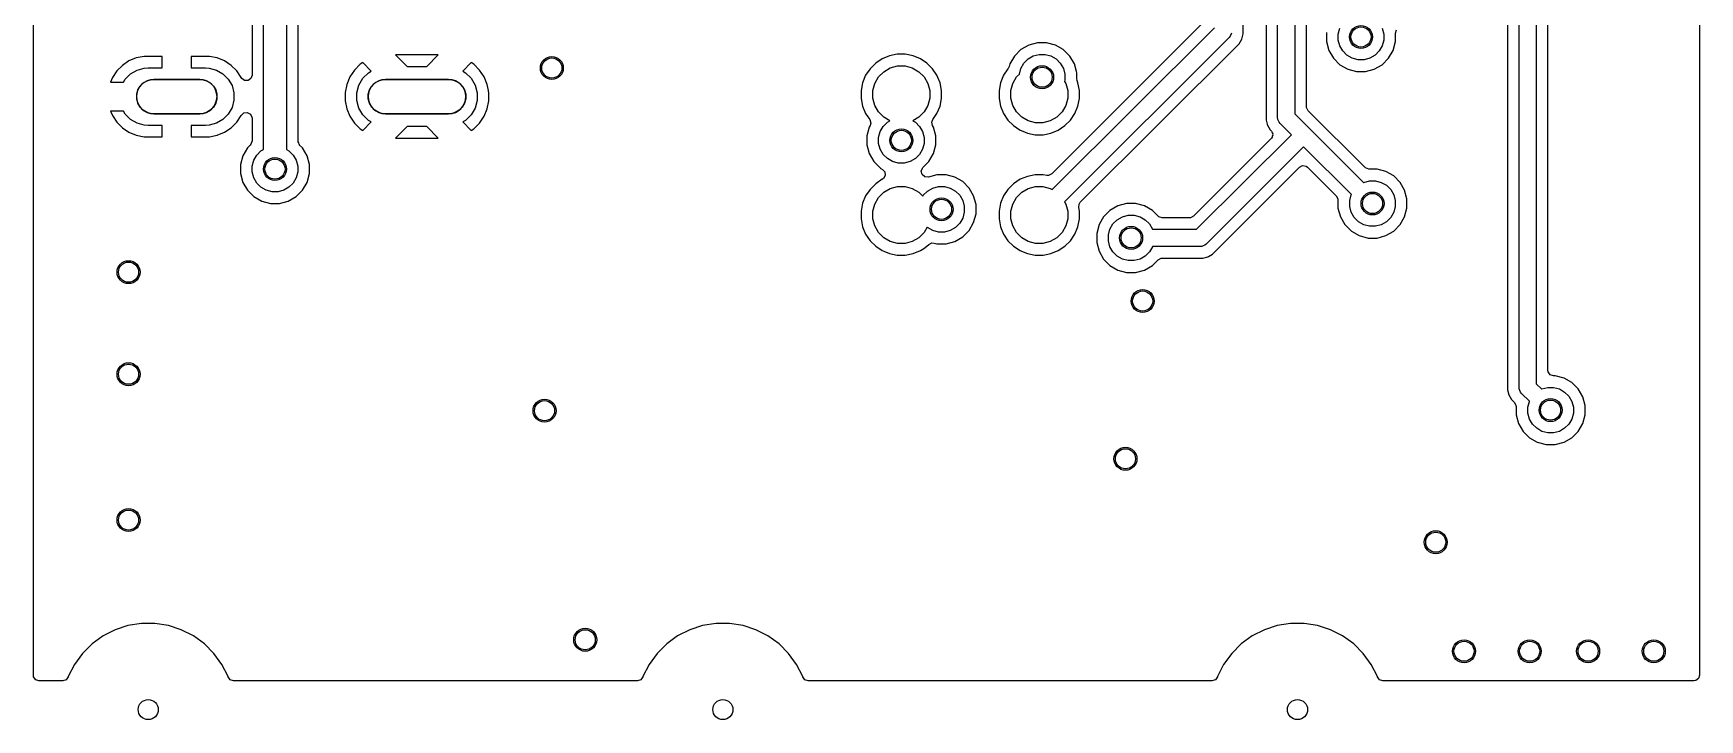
# Model space of a CAD drawing. Extents: x 5.36 to 6.5, y -4.55 to -3.35.
# Drawn here: x 5.358 to 6.5, y -4.547 to -4.076 of the extents above; entities that cross this region are included whole.
import ezdxf

# ---------------------------------------------------------------- set-up
doc = ezdxf.new("R2010")
doc.units = 0
doc.header["$MEASUREMENT"] = 0
doc.layers.add('BLACK', color=7, linetype='CONTINUOUS')

msp = doc.modelspace()

# ---------------------------------------------------------------- linework, layer by layer
at = {"layer": 'BLACK', "linetype": 'CONTINUOUS'}
for p, q in [((6.4997, -3.3825), (6.4997, -4.5164)), ((5.5315, -3.4803), (5.5315, -4.1558)), ((5.5157, -4.1558), (5.5157, -3.4836)), ((6.376, -4.3189), (6.376, -3.676)), ((6.3878, -3.676), (6.3878, -4.3165)), ((6.3681, -3.6827), (6.3681, -4.3207)), ((6.3957, -4.3071), (6.3957, -3.6827)), ((5.3581, -4.5164), (5.3581, -3.7694)), ((5.5079, -3.7942), (5.5079, -4.1048)), ((6.2106, -4.1339), (6.2106, -3.8847)), ((6.2224, -3.8847), (6.2224, -4.1314)), ((6.2303, -4.1265), (6.2303, -3.8913)), ((6.2027, -3.9595), (6.2027, -4.1357)), ((6.187, -4.0766), (6.187, -3.9701)), ((5.5394, -4.091), (5.5394, -4.0616)), ((6.1583, -4.0702), (6.0559, -4.1726)), ((6.0562, -4.1834), (6.1673, -4.0724)), ((6.2441, -4.0756), (6.2441, -4.0819)), ((6.2521, -4.0767), (6.2532, -4.0727)), ((6.2823, -4.0727), (6.2833, -4.0767)), ((6.2914, -4.0762), (6.2921, -4.0739)), ((6.0401, -4.0843), (6.0347, -4.0874)), ((6.0461, -4.0827), (6.0401, -4.0843)), ((6.0523, -4.0827), (6.0461, -4.0827)), ((6.0584, -4.0843), (6.0523, -4.0827)), ((6.0637, -4.0874), (6.0584, -4.0843)), ((6.1774, -4.079), (6.0646, -4.1918)), ((6.0754, -4.1921), (6.1843, -4.0833)), ((6.1781, -4.0781), (6.1774, -4.079)), ((6.179, -4.0761), (6.1781, -4.0781)), ((6.1843, -4.0833), (6.1861, -4.0801)), ((6.1861, -4.0801), (6.187, -4.0766)), ((6.2441, -4.0819), (6.2457, -4.0879)), ((6.2521, -4.0808), (6.2521, -4.0767)), ((6.2532, -4.0848), (6.2521, -4.0808)), ((6.2552, -4.0883), (6.2532, -4.0848)), ((6.2823, -4.0848), (6.2802, -4.0883)), ((6.2833, -4.0808), (6.2823, -4.0848)), ((6.2833, -4.0767), (6.2833, -4.0808)), ((6.2897, -4.0879), (6.2914, -4.0819)), ((6.2914, -4.0819), (6.2914, -4.0762)), ((5.4191, -4.0982), (5.4153, -4.102)), ((5.4236, -4.0951), (5.4191, -4.0982)), ((5.4286, -4.0931), (5.4236, -4.0951)), ((5.4339, -4.092), (5.4286, -4.0931)), ((5.4463, -4.092), (5.4339, -4.092)), ((5.4463, -4.0999), (5.4463, -4.092)), ((5.4463, -4.092), (5.4463, -4.092)), ((5.4787, -4.092), (5.4663, -4.092)), ((5.4663, -4.092), (5.4663, -4.092)), ((5.4663, -4.092), (5.4663, -4.0999)), ((5.4841, -4.0931), (5.4787, -4.092)), ((5.4891, -4.0951), (5.4841, -4.0931)), ((5.4936, -4.0982), (5.4891, -4.0951)), ((5.4974, -4.102), (5.4936, -4.0982)), ((5.5394, -4.1168), (5.5394, -4.091)), ((5.582, -4.0974), (5.5781, -4.1014)), ((5.5837, -4.0963), (5.582, -4.0974)), ((5.5895, -4.1021), (5.5837, -4.0963)), ((5.6355, -4.091), (5.6063, -4.091)), ((5.6063, -4.091), (5.6142, -4.0989)), ((5.6277, -4.0989), (5.6355, -4.091)), ((5.6581, -4.0963), (5.6523, -4.1021)), ((5.6598, -4.0974), (5.6581, -4.0963)), ((5.6638, -4.1014), (5.6598, -4.0974)), ((5.9352, -4.0967), (5.9313, -4.1005)), ((5.9397, -4.0937), (5.9352, -4.0967)), ((5.9447, -4.0916), (5.9397, -4.0937)), ((5.9397, -4.0937), (5.9397, -4.0937)), ((5.95, -4.0905), (5.9447, -4.0916)), ((5.9447, -4.0916), (5.9447, -4.0916)), ((5.9452, -4.0999), (5.9502, -4.0986)), ((5.9555, -4.0905), (5.95, -4.0905)), ((5.95, -4.0905), (5.95, -4.0905)), ((5.9502, -4.0986), (5.9553, -4.0986)), ((5.9553, -4.0986), (5.9603, -4.0999)), ((5.9608, -4.0916), (5.9555, -4.0905)), ((5.9555, -4.0905), (5.9555, -4.0905)), ((5.9658, -4.0937), (5.9608, -4.0916)), ((5.9703, -4.0967), (5.9658, -4.0937)), ((5.9658, -4.0937), (5.9658, -4.0937)), ((5.9742, -4.1005), (5.9703, -4.0967)), ((6.0272, -4.0972), (6.0267, -4.0989)), ((6.0303, -4.0918), (6.0272, -4.0972)), ((6.0347, -4.0874), (6.0303, -4.0918)), ((6.0347, -4.1003), (6.0367, -4.0967)), ((6.0367, -4.0967), (6.0396, -4.0938)), ((6.0396, -4.0938), (6.0432, -4.0917)), ((6.0432, -4.0917), (6.0472, -4.0907)), ((6.0472, -4.0907), (6.0513, -4.0907)), ((6.0513, -4.0907), (6.0553, -4.0917)), ((6.0553, -4.0917), (6.0588, -4.0938)), ((6.0588, -4.0938), (6.0617, -4.0967)), ((6.0617, -4.0967), (6.0638, -4.1003)), ((6.0682, -4.0918), (6.0637, -4.0874)), ((6.0713, -4.0972), (6.0682, -4.0918)), ((6.0727, -4.1024), (6.0713, -4.0972)), ((6.2457, -4.0879), (6.2488, -4.0933)), ((6.2488, -4.0933), (6.2532, -4.0977)), ((6.2532, -4.0977), (6.2586, -4.1008)), ((6.2581, -4.0912), (6.2552, -4.0883)), ((6.2617, -4.0933), (6.2581, -4.0912)), ((6.2657, -4.0944), (6.2617, -4.0933)), ((6.2698, -4.0944), (6.2657, -4.0944)), ((6.2737, -4.0933), (6.2698, -4.0944)), ((6.2773, -4.0912), (6.2737, -4.0933)), ((6.2768, -4.1008), (6.2822, -4.0977)), ((6.2802, -4.0883), (6.2773, -4.0912)), ((6.2822, -4.0977), (6.2866, -4.0933)), ((6.2866, -4.0933), (6.2897, -4.0879)), ((5.4122, -4.1065), (5.411, -4.1096)), ((5.411, -4.1096), (5.411, -4.1096)), ((5.411, -4.1096), (5.4199, -4.1096)), ((5.4153, -4.102), (5.4122, -4.1065)), ((5.4199, -4.1096), (5.421, -4.1076)), ((5.421, -4.1076), (5.4247, -4.1039)), ((5.4247, -4.1039), (5.4291, -4.1014)), ((5.4291, -4.1014), (5.4341, -4.1001)), ((5.4334, -4.1102), (5.4361, -4.1087)), ((5.4341, -4.1001), (5.4367, -4.0999)), ((5.4361, -4.1087), (5.4391, -4.1079)), ((5.4367, -4.0999), (5.4463, -4.0999)), ((5.4391, -4.1079), (5.4406, -4.1078)), ((5.4406, -4.1078), (5.4721, -4.1078)), ((5.4663, -4.0999), (5.476, -4.0999)), ((5.4721, -4.1078), (5.4736, -4.1079)), ((5.4736, -4.1079), (5.4766, -4.1087)), ((5.476, -4.0999), (5.4786, -4.1001)), ((5.4766, -4.1087), (5.4793, -4.1102)), ((5.4786, -4.1001), (5.4836, -4.1014)), ((5.4836, -4.1014), (5.488, -4.1039)), ((5.488, -4.1039), (5.4916, -4.1076)), ((5.4916, -4.1076), (5.4942, -4.112)), ((5.5005, -4.1065), (5.4974, -4.102)), ((5.5005, -4.1066), (5.5005, -4.1065)), ((5.5008, -4.1071), (5.5005, -4.1066)), ((5.5028, -4.1085), (5.5008, -4.1071)), ((5.5052, -4.1085), (5.5028, -4.1085)), ((5.5071, -4.1071), (5.5052, -4.1085)), ((5.5079, -4.1048), (5.5071, -4.1071)), ((5.5749, -4.106), (5.5728, -4.1112)), ((5.5781, -4.1014), (5.5749, -4.106)), ((5.5749, -4.106), (5.5749, -4.106)), ((5.5781, -4.1014), (5.5781, -4.1014)), ((5.5811, -4.1117), (5.5838, -4.107)), ((5.5838, -4.107), (5.5877, -4.1032)), ((5.5877, -4.1032), (5.5895, -4.1021)), ((5.5921, -4.1102), (5.5947, -4.1087)), ((5.5947, -4.1087), (5.5977, -4.1079)), ((5.5977, -4.1079), (5.5993, -4.1078)), ((5.5993, -4.1078), (5.6426, -4.1078)), ((5.6142, -4.0989), (5.6277, -4.0989)), ((5.6426, -4.1078), (5.6441, -4.1079)), ((5.6441, -4.1079), (5.6471, -4.1087)), ((5.6471, -4.1087), (5.6498, -4.1102)), ((5.6523, -4.1021), (5.6542, -4.1032)), ((5.6542, -4.1032), (5.658, -4.107)), ((5.658, -4.107), (5.6607, -4.1117)), ((5.6669, -4.106), (5.6638, -4.1014)), ((5.6638, -4.1014), (5.6638, -4.1014)), ((5.669, -4.1112), (5.6669, -4.106)), ((5.6669, -4.106), (5.6669, -4.106)), ((5.9262, -4.1101), (5.9252, -4.1154)), ((5.9283, -4.105), (5.9262, -4.1101)), ((5.9262, -4.1101), (5.9262, -4.1101)), ((5.9313, -4.1005), (5.9283, -4.105)), ((5.9283, -4.105), (5.9283, -4.105)), ((5.9346, -4.1106), (5.9371, -4.1061)), ((5.9371, -4.1061), (5.9408, -4.1025)), ((5.9408, -4.1025), (5.9452, -4.0999)), ((5.9603, -4.0999), (5.9647, -4.1025)), ((5.9647, -4.1025), (5.9684, -4.1061)), ((5.9684, -4.1061), (5.9709, -4.1106)), ((5.9772, -4.105), (5.9742, -4.1005)), ((5.9778, -4.1065), (5.9772, -4.105)), ((5.9772, -4.105), (5.9772, -4.105)), ((5.9793, -4.1101), (5.9778, -4.1065)), ((5.9803, -4.1154), (5.9793, -4.1101)), ((6.0207, -4.1101), (6.0197, -4.1154)), ((6.0228, -4.105), (6.0207, -4.1101)), ((6.0207, -4.1101), (6.0207, -4.1101)), ((6.0258, -4.1005), (6.0228, -4.105)), ((6.0228, -4.105), (6.0228, -4.105)), ((6.0259, -4.1004), (6.0258, -4.1005)), ((6.0267, -4.0989), (6.0259, -4.1003)), ((6.0259, -4.1003), (6.0259, -4.1004)), ((6.0291, -4.1106), (6.0316, -4.1061)), ((6.0316, -4.1061), (6.0337, -4.1041)), ((6.0337, -4.1041), (6.0347, -4.1003)), ((6.0638, -4.1003), (6.0648, -4.1042)), ((6.0648, -4.1084), (6.0646, -4.1092)), ((6.0646, -4.1092), (6.0654, -4.1106)), ((6.0648, -4.1042), (6.0648, -4.1084)), ((6.0729, -4.1032), (6.0727, -4.1024)), ((6.0729, -4.1071), (6.0729, -4.1032)), ((6.0732, -4.1086), (6.0729, -4.1071)), ((6.0738, -4.1101), (6.0732, -4.1086)), ((6.0748, -4.1154), (6.0738, -4.1101)), ((6.2586, -4.1008), (6.2646, -4.1024)), ((6.2646, -4.1024), (6.2646, -4.1024)), ((6.2646, -4.1024), (6.2708, -4.1024)), ((6.2708, -4.1024), (6.2768, -4.1008)), ((6.2708, -4.1024), (6.2708, -4.1024)), ((5.4289, -4.118), (5.4297, -4.115)), ((5.4289, -4.1211), (5.4289, -4.118)), ((5.4297, -4.1241), (5.4289, -4.1211)), ((5.4297, -4.115), (5.4312, -4.1124)), ((5.4312, -4.1124), (5.4334, -4.1102)), ((5.4793, -4.1102), (5.4815, -4.1124)), ((5.4815, -4.1124), (5.483, -4.115)), ((5.483, -4.115), (5.4838, -4.118)), ((5.4838, -4.1211), (5.483, -4.1241)), ((5.4838, -4.118), (5.4838, -4.1211)), ((5.4942, -4.112), (5.4955, -4.117)), ((5.4955, -4.117), (5.4955, -4.1221)), ((5.5394, -4.1481), (5.5394, -4.1168)), ((5.5728, -4.1112), (5.5717, -4.1168)), ((5.5717, -4.1168), (5.5717, -4.1224)), ((5.5728, -4.1112), (5.5728, -4.1112)), ((5.5798, -4.1169), (5.5811, -4.1117)), ((5.5798, -4.1223), (5.5798, -4.1169)), ((5.5875, -4.118), (5.5883, -4.115)), ((5.5875, -4.1211), (5.5875, -4.118)), ((5.5883, -4.1241), (5.5875, -4.1211)), ((5.5883, -4.115), (5.5899, -4.1124)), ((5.5899, -4.1124), (5.5921, -4.1102)), ((5.6498, -4.1102), (5.6519, -4.1124)), ((5.6519, -4.1124), (5.6535, -4.115)), ((5.6535, -4.115), (5.6543, -4.118)), ((5.6543, -4.1211), (5.6535, -4.1241)), ((5.6543, -4.118), (5.6543, -4.1211)), ((5.6607, -4.1117), (5.6621, -4.1169)), ((5.6621, -4.1169), (5.6621, -4.1223)), ((5.6699, -4.1154), (5.669, -4.1112)), ((5.669, -4.1112), (5.669, -4.1112)), ((5.67, -4.116), (5.6699, -4.1154)), ((5.6701, -4.1168), (5.67, -4.116)), ((5.6701, -4.1224), (5.6701, -4.1168)), ((5.6701, -4.1168), (5.6701, -4.1168)), ((5.9252, -4.1154), (5.9252, -4.1208)), ((5.9252, -4.1208), (5.9262, -4.1262)), ((5.9332, -4.1155), (5.9346, -4.1106)), ((5.9332, -4.1207), (5.9332, -4.1155)), ((5.9346, -4.1256), (5.9332, -4.1207)), ((5.9709, -4.1106), (5.9723, -4.1155)), ((5.9723, -4.1207), (5.9709, -4.1256)), ((5.9723, -4.1155), (5.9723, -4.1207)), ((5.9793, -4.1262), (5.9803, -4.1208)), ((5.9803, -4.1208), (5.9803, -4.1154)), ((5.9803, -4.1154), (5.9803, -4.1154)), ((6.0197, -4.1154), (6.0197, -4.1208)), ((6.0197, -4.1208), (6.0207, -4.1262)), ((6.0277, -4.1155), (6.0291, -4.1106)), ((6.0277, -4.1207), (6.0277, -4.1155)), ((6.0291, -4.1256), (6.0277, -4.1207)), ((6.0654, -4.1106), (6.0668, -4.1155)), ((6.0668, -4.1207), (6.0654, -4.1256)), ((6.0668, -4.1155), (6.0668, -4.1207)), ((6.0738, -4.1262), (6.0748, -4.1208)), ((6.0748, -4.1208), (6.0748, -4.1154)), ((5.411, -4.1296), (5.4122, -4.1326)), ((5.4199, -4.1296), (5.411, -4.1296)), ((5.4122, -4.1326), (5.4153, -4.1371)), ((5.421, -4.1316), (5.4199, -4.1296)), ((5.4247, -4.1352), (5.421, -4.1316)), ((5.4312, -4.1268), (5.4297, -4.1241)), ((5.4334, -4.1289), (5.4312, -4.1268)), ((5.4361, -4.1305), (5.4334, -4.1289)), ((5.4391, -4.1313), (5.4361, -4.1305)), ((5.4406, -4.1314), (5.4391, -4.1313)), ((5.4721, -4.1314), (5.4406, -4.1314)), ((5.4736, -4.1313), (5.4721, -4.1314)), ((5.4766, -4.1305), (5.4736, -4.1313)), ((5.4793, -4.1289), (5.4766, -4.1305)), ((5.4815, -4.1268), (5.4793, -4.1289)), ((5.483, -4.1241), (5.4815, -4.1268)), ((5.4916, -4.1316), (5.488, -4.1352)), ((5.4942, -4.1271), (5.4916, -4.1316)), ((5.4955, -4.1221), (5.4942, -4.1271)), ((5.4974, -4.1371), (5.5005, -4.1326)), ((5.5005, -4.1325), (5.5023, -4.1308)), ((5.5005, -4.1326), (5.5005, -4.1325)), ((5.5023, -4.1308), (5.5046, -4.1305)), ((5.5046, -4.1305), (5.5068, -4.1316)), ((5.5068, -4.1316), (5.5078, -4.1338)), ((5.5717, -4.1224), (5.5728, -4.1279)), ((5.5728, -4.1279), (5.5728, -4.1279)), ((5.5728, -4.1279), (5.5749, -4.1331)), ((5.5811, -4.1275), (5.5798, -4.1223)), ((5.5838, -4.1321), (5.5811, -4.1275)), ((5.5877, -4.136), (5.5838, -4.1321)), ((5.5899, -4.1268), (5.5883, -4.1241)), ((5.5921, -4.1289), (5.5899, -4.1268)), ((5.5947, -4.1305), (5.5921, -4.1289)), ((5.5977, -4.1313), (5.5947, -4.1305)), ((5.5993, -4.1314), (5.5977, -4.1313)), ((5.6426, -4.1314), (5.5993, -4.1314)), ((5.6441, -4.1313), (5.6426, -4.1314)), ((5.6471, -4.1305), (5.6441, -4.1313)), ((5.6498, -4.1289), (5.6471, -4.1305)), ((5.6519, -4.1268), (5.6498, -4.1289)), ((5.6535, -4.1241), (5.6519, -4.1268)), ((5.658, -4.1321), (5.6542, -4.136)), ((5.6607, -4.1275), (5.658, -4.1321)), ((5.6621, -4.1223), (5.6607, -4.1275)), ((5.6669, -4.1331), (5.669, -4.1279)), ((5.669, -4.1279), (5.6701, -4.1224)), ((5.669, -4.1279), (5.669, -4.1279)), ((5.6701, -4.1224), (5.6701, -4.1224)), ((5.9262, -4.1262), (5.9262, -4.1262)), ((5.9262, -4.1262), (5.9283, -4.1312)), ((5.9283, -4.1312), (5.9283, -4.1312)), ((5.9283, -4.1312), (5.9299, -4.1335)), ((5.9371, -4.1301), (5.9346, -4.1256)), ((5.9408, -4.1337), (5.9371, -4.1301)), ((5.9684, -4.1301), (5.9647, -4.1337)), ((5.9709, -4.1256), (5.9684, -4.1301)), ((5.9744, -4.1354), (5.9772, -4.1312)), ((5.9772, -4.1312), (5.9793, -4.1262)), ((6.0207, -4.1262), (6.0207, -4.1262)), ((6.0207, -4.1262), (6.0228, -4.1312)), ((6.0228, -4.1312), (6.0228, -4.1312)), ((6.0228, -4.1312), (6.0258, -4.1357)), ((6.0316, -4.1301), (6.0291, -4.1256)), ((6.0353, -4.1337), (6.0316, -4.1301)), ((6.0629, -4.1301), (6.0592, -4.1337)), ((6.0654, -4.1256), (6.0629, -4.1301)), ((6.0687, -4.1357), (6.0717, -4.1312)), ((6.0717, -4.1312), (6.0738, -4.1262)), ((6.2224, -4.1314), (6.2695, -4.1784)), ((6.2304, -4.1271), (6.2303, -4.1265)), ((6.2315, -4.1293), (6.2304, -4.1271)), ((6.2703, -4.1681), (6.2315, -4.1293)), ((5.4153, -4.1371), (5.4191, -4.141)), ((5.4191, -4.141), (5.4236, -4.144)), ((5.4236, -4.144), (5.4286, -4.1461)), ((5.4291, -4.1378), (5.4247, -4.1352)), ((5.4341, -4.1391), (5.4291, -4.1378)), ((5.4367, -4.1393), (5.4341, -4.1391)), ((5.4463, -4.1393), (5.4367, -4.1393)), ((5.4463, -4.1471), (5.4463, -4.1393)), ((5.476, -4.1393), (5.4663, -4.1393)), ((5.4663, -4.1393), (5.4663, -4.1471)), ((5.4786, -4.1391), (5.476, -4.1393)), ((5.4836, -4.1378), (5.4786, -4.1391)), ((5.488, -4.1352), (5.4836, -4.1378)), ((5.4841, -4.1461), (5.4891, -4.144)), ((5.4891, -4.144), (5.4936, -4.141)), ((5.4936, -4.141), (5.4974, -4.1371)), ((5.5078, -4.1338), (5.5079, -4.1343)), ((5.5079, -4.1343), (5.5079, -4.15)), ((5.5749, -4.1331), (5.5749, -4.1331)), ((5.5749, -4.1331), (5.5781, -4.1378)), ((5.5781, -4.1378), (5.5781, -4.1378)), ((5.5781, -4.1378), (5.582, -4.1417)), ((5.582, -4.1417), (5.582, -4.1417)), ((5.582, -4.1417), (5.5837, -4.1428)), ((5.5837, -4.1428), (5.5895, -4.137)), ((5.5895, -4.137), (5.5877, -4.136)), ((5.6142, -4.1402), (5.6063, -4.1481)), ((5.6277, -4.1402), (5.6142, -4.1402)), ((5.6355, -4.1481), (5.6277, -4.1402)), ((5.6542, -4.136), (5.6523, -4.137)), ((5.6523, -4.137), (5.6581, -4.1428)), ((5.6581, -4.1428), (5.6598, -4.1417)), ((5.6598, -4.1417), (5.6638, -4.1378)), ((5.6638, -4.1378), (5.6669, -4.1331)), ((5.6638, -4.1378), (5.6638, -4.1378)), ((5.6669, -4.1331), (5.6669, -4.1331)), ((5.9307, -4.1405), (5.9291, -4.1465)), ((5.9299, -4.1335), (5.9312, -4.1354)), ((5.9313, -4.1395), (5.9307, -4.1405)), ((5.9307, -4.1405), (5.9307, -4.1405)), ((5.9312, -4.1354), (5.9318, -4.1377)), ((5.9318, -4.1377), (5.9313, -4.1395)), ((5.9372, -4.1476), (5.9382, -4.1436)), ((5.9382, -4.1436), (5.9403, -4.14)), ((5.9403, -4.14), (5.9432, -4.1371)), ((5.9449, -4.1361), (5.9408, -4.1337)), ((5.9432, -4.1371), (5.9449, -4.1361)), ((5.9647, -4.1337), (5.9606, -4.1361)), ((5.9606, -4.1361), (5.9624, -4.1371)), ((5.9624, -4.1371), (5.9653, -4.14)), ((5.9653, -4.14), (5.9673, -4.1436)), ((5.9673, -4.1436), (5.9684, -4.1476)), ((5.9737, -4.1371), (5.9744, -4.1354)), ((5.9742, -4.1395), (5.9737, -4.1371)), ((5.9748, -4.1405), (5.9742, -4.1395)), ((5.9764, -4.1465), (5.9748, -4.1405)), ((6.0258, -4.1357), (6.0297, -4.1395)), ((6.0297, -4.1395), (6.0342, -4.1426)), ((6.0342, -4.1426), (6.0342, -4.1426)), ((6.0342, -4.1426), (6.036, -4.1433)), ((6.0397, -4.1363), (6.0353, -4.1337)), ((6.036, -4.1433), (6.0392, -4.1446)), ((6.0447, -4.1376), (6.0397, -4.1363)), ((6.0498, -4.1376), (6.0447, -4.1376)), ((6.0548, -4.1363), (6.0498, -4.1376)), ((6.0592, -4.1337), (6.0548, -4.1363)), ((6.0553, -4.1446), (6.0603, -4.1426)), ((6.0603, -4.1426), (6.0648, -4.1395)), ((6.0648, -4.1395), (6.0687, -4.1357)), ((6.2027, -4.1357), (6.2035, -4.1384)), ((6.2035, -4.1384), (6.2037, -4.1392)), ((6.2037, -4.1392), (6.2055, -4.1423)), ((6.2055, -4.1423), (6.2064, -4.1433)), ((6.2064, -4.1433), (6.2067, -4.1437)), ((6.2067, -4.1437), (6.2068, -4.1444)), ((6.2107, -4.135), (6.2106, -4.1339)), ((6.2108, -4.1352), (6.2107, -4.135)), ((6.2116, -4.1371), (6.2108, -4.1352)), ((6.2124, -4.138), (6.2116, -4.1371)), ((6.22, -4.1457), (6.2124, -4.138)), ((5.4286, -4.1461), (5.4339, -4.1471)), ((5.4339, -4.1471), (5.4339, -4.1471)), ((5.4339, -4.1471), (5.4463, -4.1471)), ((5.4463, -4.1471), (5.4463, -4.1471)), ((5.4663, -4.1471), (5.4663, -4.1471)), ((5.4663, -4.1471), (5.4787, -4.1471)), ((5.4787, -4.1471), (5.4841, -4.1461)), ((5.4787, -4.1471), (5.4787, -4.1471)), ((5.5047, -4.1548), (5.5016, -4.1602)), ((5.5067, -4.1528), (5.5047, -4.1548)), ((5.5047, -4.1548), (5.5047, -4.1548)), ((5.5047, -4.1548), (5.5047, -4.1548)), ((5.5071, -4.1523), (5.5067, -4.1528)), ((5.5079, -4.15), (5.5071, -4.1523)), ((5.5394, -4.15), (5.5394, -4.1481)), ((5.5394, -4.1506), (5.5394, -4.15)), ((5.5399, -4.1514), (5.5394, -4.1506)), ((5.5401, -4.1523), (5.5399, -4.1514)), ((5.5404, -4.1525), (5.5401, -4.1523)), ((5.5405, -4.1528), (5.5404, -4.1525)), ((5.5425, -4.1548), (5.5405, -4.1528)), ((5.5457, -4.1602), (5.5425, -4.1548)), ((5.5425, -4.1548), (5.5425, -4.1548)), ((5.6063, -4.1481), (5.6355, -4.1481)), ((5.9291, -4.1465), (5.9291, -4.1527)), ((5.9291, -4.1527), (5.9307, -4.1587)), ((5.9372, -4.1517), (5.9372, -4.1476)), ((5.9382, -4.1556), (5.9372, -4.1517)), ((5.9403, -4.1592), (5.9382, -4.1556)), ((5.9673, -4.1556), (5.9653, -4.1592)), ((5.9684, -4.1517), (5.9673, -4.1556)), ((5.9684, -4.1476), (5.9684, -4.1517)), ((5.9748, -4.1587), (5.9764, -4.1527)), ((5.9764, -4.1527), (5.9764, -4.1465)), ((6.0392, -4.1446), (6.0445, -4.1457)), ((6.0445, -4.1457), (6.0445, -4.1457)), ((6.0445, -4.1457), (6.05, -4.1457)), ((6.05, -4.1457), (6.0553, -4.1446)), ((6.05, -4.1457), (6.05, -4.1457)), ((6.2061, -4.1484), (6.1529, -4.2016)), ((6.155, -4.2106), (6.22, -4.1457)), ((6.2283, -4.154), (6.1617, -4.2207)), ((6.2062, -4.1483), (6.2061, -4.1484)), ((6.2063, -4.1482), (6.2062, -4.1483)), ((6.2062, -4.1483), (6.2062, -4.1483)), ((6.2068, -4.1474), (6.2063, -4.1482)), ((6.2068, -4.1444), (6.2072, -4.1451)), ((6.2069, -4.1467), (6.2068, -4.1474)), ((6.2072, -4.1461), (6.2069, -4.1467)), ((6.2072, -4.1451), (6.2071, -4.1456)), ((6.2071, -4.1456), (6.2072, -4.1461)), ((6.2611, -4.1868), (6.2283, -4.154)), ((5.5016, -4.1602), (5.5, -4.1662)), ((5.5, -4.1662), (5.5, -4.1724)), ((5.508, -4.1672), (5.5091, -4.1633)), ((5.5091, -4.1633), (5.5111, -4.1597)), ((5.5111, -4.1597), (5.514, -4.1568)), ((5.514, -4.1568), (5.5157, -4.1558)), ((5.5315, -4.1558), (5.5332, -4.1568)), ((5.5332, -4.1568), (5.5361, -4.1597)), ((5.5361, -4.1597), (5.5382, -4.1633)), ((5.5382, -4.1633), (5.5392, -4.1672)), ((5.5473, -4.1662), (5.5457, -4.1602)), ((5.5473, -4.1724), (5.5473, -4.1662)), ((5.9307, -4.1587), (5.9339, -4.1641)), ((5.9339, -4.1641), (5.9383, -4.1685)), ((5.9432, -4.1621), (5.9403, -4.1592)), ((5.9467, -4.1642), (5.9432, -4.1621)), ((5.9507, -4.1652), (5.9467, -4.1642)), ((5.9548, -4.1652), (5.9507, -4.1652)), ((5.9588, -4.1642), (5.9548, -4.1652)), ((5.9624, -4.1621), (5.9588, -4.1642)), ((5.9653, -4.1592), (5.9624, -4.1621)), ((5.9676, -4.1683), (5.9717, -4.1641)), ((5.9717, -4.1641), (5.9748, -4.1587)), ((6.2256, -4.1679), (6.2277, -4.1668)), ((6.2277, -4.1668), (6.2301, -4.1672)), ((5.5, -4.1724), (5.5016, -4.1784)), ((5.5016, -4.1784), (5.5047, -4.1838)), ((5.508, -4.1713), (5.508, -4.1672)), ((5.5091, -4.1753), (5.508, -4.1713)), ((5.5111, -4.1789), (5.5091, -4.1753)), ((5.5382, -4.1753), (5.5361, -4.1789)), ((5.5392, -4.1713), (5.5382, -4.1753)), ((5.5392, -4.1672), (5.5392, -4.1713)), ((5.5425, -4.1838), (5.5457, -4.1784)), ((5.5457, -4.1784), (5.5473, -4.1724)), ((5.9397, -4.1763), (5.9352, -4.1794)), ((5.9383, -4.1685), (5.9383, -4.1686)), ((5.9383, -4.1686), (5.9399, -4.1695)), ((5.9398, -4.1763), (5.9397, -4.1763)), ((5.9406, -4.1757), (5.9398, -4.1763)), ((5.9399, -4.1695), (5.9415, -4.1713)), ((5.9418, -4.1737), (5.9406, -4.1757)), ((5.9415, -4.1713), (5.9418, -4.1737)), ((5.9664, -4.1708), (5.9673, -4.1686)), ((5.967, -4.1731), (5.9664, -4.1708)), ((5.9689, -4.1747), (5.967, -4.1731)), ((5.9673, -4.1686), (5.9676, -4.1683)), ((5.9713, -4.1748), (5.9689, -4.1747)), ((5.9772, -4.1732), (5.9713, -4.1748)), ((5.9834, -4.1732), (5.9772, -4.1732)), ((5.9894, -4.1748), (5.9834, -4.1732)), ((5.9948, -4.1779), (5.9894, -4.1748)), ((5.9992, -4.1823), (5.9948, -4.1779)), ((6.0342, -4.1763), (6.0297, -4.1794)), ((6.0392, -4.1743), (6.0342, -4.1763)), ((6.0342, -4.1763), (6.0342, -4.1763)), ((6.0445, -4.1732), (6.0392, -4.1743)), ((6.0392, -4.1743), (6.0392, -4.1743)), ((6.05, -4.1732), (6.0445, -4.1732)), ((6.0445, -4.1732), (6.0445, -4.1732)), ((6.0524, -4.1737), (6.05, -4.1732)), ((6.05, -4.1732), (6.05, -4.1732)), ((6.0537, -4.1737), (6.0524, -4.1737)), ((6.0559, -4.1726), (6.0537, -4.1737)), ((6.166, -4.2276), (6.2256, -4.1679)), ((6.2301, -4.1672), (6.2311, -4.1679)), ((6.2311, -4.1679), (6.2508, -4.1876)), ((6.2695, -4.1784), (6.2696, -4.1784)), ((6.2696, -4.1784), (6.2735, -4.1773)), ((6.2708, -4.1685), (6.2703, -4.1681)), ((6.2731, -4.1693), (6.2708, -4.1685)), ((6.2787, -4.1693), (6.2731, -4.1693)), ((6.2735, -4.1773), (6.2776, -4.1773)), ((6.2776, -4.1773), (6.2816, -4.1784)), ((6.2847, -4.1709), (6.2787, -4.1693)), ((6.2816, -4.1784), (6.2852, -4.1804)), ((6.2901, -4.174), (6.2847, -4.1709)), ((6.2945, -4.1784), (6.2901, -4.174)), ((6.2976, -4.1838), (6.2945, -4.1784)), ((5.5047, -4.1838), (5.5091, -4.1882)), ((5.5091, -4.1882), (5.5145, -4.1913)), ((5.514, -4.1818), (5.5111, -4.1789)), ((5.5176, -4.1838), (5.514, -4.1818)), ((5.5216, -4.1849), (5.5176, -4.1838)), ((5.5257, -4.1849), (5.5216, -4.1849)), ((5.5296, -4.1838), (5.5257, -4.1849)), ((5.5332, -4.1818), (5.5296, -4.1838)), ((5.5327, -4.1913), (5.5381, -4.1882)), ((5.5361, -4.1789), (5.5332, -4.1818)), ((5.5381, -4.1882), (5.5425, -4.1838)), ((5.9283, -4.1877), (5.9262, -4.1927)), ((5.9313, -4.1832), (5.9283, -4.1877)), ((5.9283, -4.1877), (5.9283, -4.1877)), ((5.9352, -4.1794), (5.9313, -4.1832)), ((5.9346, -4.1933), (5.9371, -4.1888)), ((5.9371, -4.1888), (5.9408, -4.1852)), ((5.9408, -4.1852), (5.9452, -4.1826)), ((5.9452, -4.1826), (5.9502, -4.1813)), ((5.9502, -4.1813), (5.9553, -4.1813)), ((5.9553, -4.1813), (5.9603, -4.1826)), ((5.9603, -4.1826), (5.9647, -4.1852)), ((5.9647, -4.1852), (5.9675, -4.1879)), ((5.9675, -4.1879), (5.9678, -4.1873)), ((5.9678, -4.1873), (5.9707, -4.1844)), ((5.9707, -4.1844), (5.9743, -4.1823)), ((5.9743, -4.1823), (5.9783, -4.1812)), ((5.9783, -4.1812), (5.9824, -4.1812)), ((5.9824, -4.1812), (5.9863, -4.1823)), ((5.9863, -4.1823), (5.9899, -4.1844)), ((5.9899, -4.1844), (5.9928, -4.1873)), ((5.9928, -4.1873), (5.9949, -4.1908)), ((6.0023, -4.1877), (5.9992, -4.1823)), ((6.004, -4.1937), (6.0023, -4.1877)), ((6.0228, -4.1877), (6.0207, -4.1927)), ((6.0258, -4.1832), (6.0228, -4.1877)), ((6.0228, -4.1877), (6.0228, -4.1877)), ((6.0297, -4.1794), (6.0258, -4.1832)), ((6.0291, -4.1933), (6.0316, -4.1888)), ((6.0316, -4.1888), (6.0353, -4.1852)), ((6.0353, -4.1852), (6.0397, -4.1826)), ((6.0397, -4.1826), (6.0447, -4.1813)), ((6.0447, -4.1813), (6.0498, -4.1813)), ((6.0498, -4.1813), (6.0548, -4.1826)), ((6.0548, -4.1826), (6.0562, -4.1834)), ((6.2508, -4.1876), (6.2519, -4.1898)), ((6.2519, -4.1898), (6.2519, -4.1904)), ((6.26, -4.1909), (6.261, -4.1869)), ((6.261, -4.1869), (6.2611, -4.1868)), ((6.2852, -4.1804), (6.2881, -4.1833)), ((6.2881, -4.1833), (6.2901, -4.1869)), ((6.2901, -4.1869), (6.2912, -4.1909)), ((6.2992, -4.1898), (6.2976, -4.1838)), ((6.2992, -4.196), (6.2992, -4.1898)), ((5.5145, -4.1913), (5.5205, -4.1929)), ((5.5205, -4.1929), (5.5205, -4.1929)), ((5.5205, -4.1929), (5.5267, -4.1929)), ((5.5267, -4.1929), (5.5327, -4.1913)), ((5.5267, -4.1929), (5.5267, -4.1929)), ((5.9262, -4.1927), (5.9252, -4.1981)), ((5.9252, -4.1981), (5.9252, -4.2035)), ((5.9262, -4.1927), (5.9262, -4.1927)), ((5.9332, -4.1982), (5.9346, -4.1933)), ((5.9332, -4.2034), (5.9332, -4.1982)), ((5.9949, -4.1908), (5.9959, -4.1948)), ((5.9959, -4.1989), (5.9949, -4.2029)), ((5.9959, -4.1948), (5.9959, -4.1989)), ((6.0023, -4.206), (6.004, -4.2)), ((6.004, -4.1981), (6.004, -4.1937)), ((6.004, -4.2), (6.004, -4.1981)), ((6.0207, -4.1927), (6.0197, -4.1981)), ((6.0197, -4.1981), (6.0197, -4.2035)), ((6.0207, -4.1927), (6.0207, -4.1927)), ((6.0277, -4.1982), (6.0291, -4.1933)), ((6.0277, -4.2034), (6.0277, -4.1982)), ((6.0646, -4.1918), (6.0654, -4.1933)), ((6.0654, -4.1933), (6.0668, -4.1982)), ((6.0668, -4.1982), (6.0668, -4.2034)), ((6.0743, -4.1957), (6.0746, -4.1933)), ((6.0748, -4.1981), (6.0743, -4.1957)), ((6.0746, -4.1933), (6.0754, -4.1921)), ((6.0748, -4.2035), (6.0748, -4.1981)), ((6.0957, -4.1976), (6.0913, -4.202)), ((6.1011, -4.1945), (6.0957, -4.1976)), ((6.1071, -4.1929), (6.1011, -4.1945)), ((6.1042, -4.202), (6.1082, -4.2009)), ((6.1133, -4.1929), (6.1071, -4.1929)), ((6.1082, -4.2009), (6.1123, -4.2009)), ((6.1123, -4.2009), (6.1163, -4.202)), ((6.1194, -4.1945), (6.1133, -4.1929)), ((6.1248, -4.1976), (6.1194, -4.1945)), ((6.1287, -4.2016), (6.1248, -4.1976)), ((6.2519, -4.1904), (6.2519, -4.196)), ((6.2519, -4.196), (6.2536, -4.202)), ((6.26, -4.195), (6.26, -4.1909)), ((6.261, -4.1989), (6.26, -4.195)), ((6.2631, -4.2025), (6.261, -4.1989)), ((6.2901, -4.1989), (6.2881, -4.2025)), ((6.2912, -4.195), (6.2901, -4.1989)), ((6.2912, -4.1909), (6.2912, -4.195)), ((6.2976, -4.202), (6.2992, -4.196)), ((5.9252, -4.2035), (5.9262, -4.2088)), ((5.9262, -4.2088), (5.9262, -4.2088)), ((5.9262, -4.2088), (5.9283, -4.2139)), ((5.9346, -4.2083), (5.9332, -4.2034)), ((5.9371, -4.2128), (5.9346, -4.2083)), ((5.9408, -4.2164), (5.9371, -4.2128)), ((5.9684, -4.2128), (5.9647, -4.2164)), ((5.9705, -4.2091), (5.9684, -4.2128)), ((5.9707, -4.2093), (5.9705, -4.2091)), ((5.9743, -4.2114), (5.9707, -4.2093)), ((5.9783, -4.2125), (5.9743, -4.2114)), ((5.9824, -4.2125), (5.9783, -4.2125)), ((5.9863, -4.2114), (5.9824, -4.2125)), ((5.9899, -4.2093), (5.9863, -4.2114)), ((5.9928, -4.2064), (5.9899, -4.2093)), ((5.9949, -4.2029), (5.9928, -4.2064)), ((5.9948, -4.2158), (5.9992, -4.2114)), ((5.9992, -4.2114), (6.0023, -4.206)), ((6.0197, -4.2035), (6.0207, -4.2088)), ((6.0207, -4.2088), (6.0207, -4.2088)), ((6.0207, -4.2088), (6.0228, -4.2139)), ((6.0291, -4.2083), (6.0277, -4.2034)), ((6.0316, -4.2128), (6.0291, -4.2083)), ((6.0353, -4.2164), (6.0316, -4.2128)), ((6.0629, -4.2128), (6.0592, -4.2164)), ((6.0654, -4.2083), (6.0629, -4.2128)), ((6.0668, -4.2034), (6.0654, -4.2083)), ((6.0717, -4.2139), (6.0738, -4.2088)), ((6.0738, -4.2088), (6.0748, -4.2035)), ((6.0882, -4.2074), (6.0866, -4.2134)), ((6.0913, -4.202), (6.0882, -4.2074)), ((6.0946, -4.2145), (6.0957, -4.2105)), ((6.0957, -4.2105), (6.0977, -4.2069)), ((6.0977, -4.2069), (6.1006, -4.204)), ((6.1006, -4.204), (6.1042, -4.202)), ((6.1163, -4.202), (6.1198, -4.204)), ((6.1198, -4.204), (6.1227, -4.2069)), ((6.1227, -4.2069), (6.1248, -4.2105)), ((6.1248, -4.2105), (6.1248, -4.2106)), ((6.1248, -4.2106), (6.155, -4.2106)), ((6.1292, -4.202), (6.1287, -4.2016)), ((6.1315, -4.2027), (6.1292, -4.202)), ((6.1502, -4.2027), (6.1315, -4.2027)), ((6.1508, -4.2027), (6.1502, -4.2027)), ((6.1529, -4.2016), (6.1508, -4.2027)), ((6.2536, -4.202), (6.2567, -4.2074)), ((6.2567, -4.2074), (6.2611, -4.2118)), ((6.2611, -4.2118), (6.2665, -4.2149)), ((6.266, -4.2054), (6.2631, -4.2025)), ((6.2696, -4.2075), (6.266, -4.2054)), ((6.2735, -4.2085), (6.2696, -4.2075)), ((6.2776, -4.2085), (6.2735, -4.2085)), ((6.2816, -4.2075), (6.2776, -4.2085)), ((6.2852, -4.2054), (6.2816, -4.2075)), ((6.2847, -4.2149), (6.2901, -4.2118)), ((6.2881, -4.2025), (6.2852, -4.2054)), ((6.2901, -4.2118), (6.2945, -4.2074)), ((6.2945, -4.2074), (6.2976, -4.202)), ((5.9283, -4.2139), (5.9283, -4.2139)), ((5.9283, -4.2139), (5.9313, -4.2184)), ((5.9313, -4.2184), (5.9352, -4.2222)), ((5.9352, -4.2222), (5.9397, -4.2252)), ((5.9452, -4.219), (5.9408, -4.2164)), ((5.9502, -4.2203), (5.9452, -4.219)), ((5.9553, -4.2203), (5.9502, -4.2203)), ((5.9603, -4.219), (5.9553, -4.2203)), ((5.9647, -4.2164), (5.9603, -4.219)), ((5.9658, -4.2252), (5.9681, -4.2237)), ((5.9681, -4.2237), (5.9703, -4.2222)), ((5.9703, -4.2222), (5.9716, -4.221)), ((5.9716, -4.221), (5.9737, -4.2199)), ((5.9737, -4.2199), (5.9753, -4.22)), ((5.9753, -4.22), (5.9772, -4.2205)), ((5.9772, -4.2205), (5.9772, -4.2205)), ((5.9772, -4.2205), (5.9772, -4.2205)), ((5.9772, -4.2205), (5.9834, -4.2205)), ((5.9834, -4.2205), (5.9894, -4.2189)), ((5.9834, -4.2205), (5.9834, -4.2205)), ((5.9894, -4.2189), (5.9948, -4.2158)), ((6.0228, -4.2139), (6.0228, -4.2139)), ((6.0228, -4.2139), (6.0258, -4.2184)), ((6.0258, -4.2184), (6.0297, -4.2222)), ((6.0297, -4.2222), (6.0342, -4.2252)), ((6.0397, -4.219), (6.0353, -4.2164)), ((6.0447, -4.2203), (6.0397, -4.219)), ((6.0498, -4.2203), (6.0447, -4.2203)), ((6.0548, -4.219), (6.0498, -4.2203)), ((6.0592, -4.2164), (6.0548, -4.219)), ((6.0603, -4.2252), (6.0648, -4.2222)), ((6.0648, -4.2222), (6.0687, -4.2184)), ((6.0687, -4.2184), (6.0717, -4.2139)), ((6.0866, -4.2134), (6.0866, -4.2196)), ((6.0866, -4.2196), (6.0882, -4.2257)), ((6.0946, -4.2186), (6.0946, -4.2145)), ((6.0957, -4.2226), (6.0946, -4.2186)), ((6.0977, -4.2261), (6.0957, -4.2226)), ((6.1248, -4.2226), (6.1227, -4.2261)), ((6.1575, -4.2224), (6.1248, -4.2224)), ((6.1248, -4.2224), (6.1248, -4.2226)), ((6.1586, -4.2223), (6.1575, -4.2224)), ((6.1595, -4.222), (6.1586, -4.2223)), ((6.1608, -4.2214), (6.1595, -4.222)), ((6.1617, -4.2207), (6.1608, -4.2214)), ((6.2665, -4.2149), (6.2725, -4.2166)), ((6.2725, -4.2166), (6.2725, -4.2166)), ((6.2725, -4.2166), (6.2787, -4.2166)), ((6.2787, -4.2166), (6.2847, -4.2149)), ((6.2787, -4.2166), (6.2787, -4.2166)), ((5.9397, -4.2252), (5.9397, -4.2252)), ((5.9397, -4.2252), (5.9407, -4.2257)), ((5.9407, -4.2257), (5.9447, -4.2273)), ((5.9447, -4.2273), (5.95, -4.2284)), ((5.95, -4.2284), (5.95, -4.2284)), ((5.95, -4.2284), (5.9555, -4.2284)), ((5.9555, -4.2284), (5.9608, -4.2273)), ((5.9555, -4.2284), (5.9555, -4.2284)), ((5.9608, -4.2273), (5.9658, -4.2252)), ((5.9658, -4.2252), (5.9658, -4.2252)), ((5.9658, -4.2252), (5.9658, -4.2252)), ((6.0342, -4.2252), (6.0342, -4.2252)), ((6.0342, -4.2252), (6.0352, -4.2257)), ((6.0352, -4.2257), (6.0392, -4.2273)), ((6.0392, -4.2273), (6.0445, -4.2284)), ((6.0445, -4.2284), (6.0445, -4.2284)), ((6.0445, -4.2284), (6.05, -4.2284)), ((6.05, -4.2284), (6.0553, -4.2273)), ((6.05, -4.2284), (6.05, -4.2284)), ((6.0553, -4.2273), (6.0603, -4.2252)), ((6.0882, -4.2257), (6.0913, -4.2311)), ((6.0913, -4.2311), (6.0957, -4.2355)), ((6.0957, -4.2355), (6.1011, -4.2386)), ((6.1006, -4.229), (6.0977, -4.2261)), ((6.1042, -4.2311), (6.1006, -4.229)), ((6.1082, -4.2321), (6.1042, -4.2311)), ((6.1123, -4.2321), (6.1082, -4.2321)), ((6.1163, -4.2311), (6.1123, -4.2321)), ((6.1198, -4.229), (6.1163, -4.2311)), ((6.1194, -4.2386), (6.1248, -4.2355)), ((6.1227, -4.2261), (6.1198, -4.229)), ((6.1248, -4.2355), (6.1287, -4.2315)), ((6.1287, -4.2315), (6.1309, -4.2304)), ((6.1309, -4.2304), (6.1315, -4.2303)), ((6.1315, -4.2303), (6.1593, -4.2303)), ((6.1593, -4.2303), (6.1628, -4.2294)), ((6.1593, -4.2303), (6.1593, -4.2303)), ((6.1628, -4.2294), (6.1632, -4.2292)), ((6.1632, -4.2292), (6.166, -4.2276)), ((6.1011, -4.2386), (6.1071, -4.2402)), ((6.1071, -4.2402), (6.1071, -4.2402)), ((6.1071, -4.2402), (6.1133, -4.2402)), ((6.1133, -4.2402), (6.1194, -4.2386)), ((6.1133, -4.2402), (6.1133, -4.2402)), ((6.3959, -4.3083), (6.3957, -4.3071)), ((6.3973, -4.3103), (6.3959, -4.3083)), ((6.3996, -4.311), (6.3973, -4.3103)), ((6.4008, -4.311), (6.3996, -4.311)), ((6.4068, -4.3126), (6.4008, -4.311)), ((6.4008, -4.311), (6.4008, -4.311)), ((6.4122, -4.3157), (6.4068, -4.3126)), ((6.3681, -4.3207), (6.369, -4.3242)), ((6.369, -4.3242), (6.3708, -4.3274)), ((6.3761, -4.32), (6.376, -4.3189)), ((6.3761, -4.3201), (6.3761, -4.32)), ((6.377, -4.3222), (6.3761, -4.3201)), ((6.3777, -4.3231), (6.377, -4.3222)), ((6.3832, -4.3285), (6.3777, -4.3231)), ((6.3878, -4.3165), (6.3915, -4.3202)), ((6.3915, -4.3202), (6.3916, -4.3201)), ((6.3916, -4.3201), (6.3956, -4.319)), ((6.3956, -4.319), (6.3997, -4.319)), ((6.3997, -4.319), (6.4037, -4.3201)), ((6.4037, -4.3201), (6.4072, -4.3222)), ((6.4072, -4.3222), (6.4101, -4.3251)), ((6.4101, -4.3251), (6.4122, -4.3286)), ((6.4166, -4.3201), (6.4122, -4.3157)), ((6.4197, -4.3255), (6.4166, -4.3201)), ((6.4213, -4.3315), (6.4197, -4.3255)), ((6.3708, -4.3274), (6.3729, -4.3294)), ((6.3729, -4.3294), (6.3739, -4.3315)), ((6.3739, -4.3315), (6.374, -4.3321)), ((6.374, -4.3321), (6.374, -4.3378)), ((6.374, -4.3378), (6.3756, -4.3438)), ((6.382, -4.3326), (6.3831, -4.3286)), ((6.382, -4.3367), (6.382, -4.3326)), ((6.3831, -4.3407), (6.382, -4.3367)), ((6.3831, -4.3286), (6.3832, -4.3285)), ((6.4122, -4.3286), (6.4133, -4.3326)), ((6.4133, -4.3367), (6.4122, -4.3407)), ((6.4133, -4.3326), (6.4133, -4.3367)), ((6.4197, -4.3438), (6.4213, -4.3378)), ((6.4213, -4.3378), (6.4213, -4.3315)), ((6.3756, -4.3438), (6.3787, -4.3492)), ((6.3787, -4.3492), (6.3831, -4.3536)), ((6.3851, -4.3442), (6.3831, -4.3407)), ((6.3881, -4.3471), (6.3851, -4.3442)), ((6.3916, -4.3492), (6.3881, -4.3471)), ((6.3956, -4.3503), (6.3916, -4.3492)), ((6.4037, -4.3492), (6.3997, -4.3503)), ((6.4072, -4.3471), (6.4037, -4.3492)), ((6.4101, -4.3442), (6.4072, -4.3471)), ((6.4122, -4.3407), (6.4101, -4.3442)), ((6.4122, -4.3536), (6.4166, -4.3492)), ((6.4166, -4.3492), (6.4197, -4.3438)), ((6.3831, -4.3536), (6.3885, -4.3567)), ((6.3885, -4.3567), (6.3945, -4.3583)), ((6.3945, -4.3583), (6.3945, -4.3583)), ((6.3945, -4.3583), (6.4008, -4.3583)), ((6.3997, -4.3503), (6.3956, -4.3503)), ((6.4008, -4.3583), (6.4068, -4.3567)), ((6.4008, -4.3583), (6.4008, -4.3583)), ((6.4068, -4.3567), (6.4122, -4.3536)), ((5.4141, -4.4853), (5.4058, -4.4895)), ((5.4229, -4.4824), (5.4141, -4.4853)), ((5.4321, -4.481), (5.4229, -4.4824)), ((5.4414, -4.481), (5.4321, -4.481)), ((5.4321, -4.481), (5.4321, -4.481)), ((5.4506, -4.4824), (5.4414, -4.481)), ((5.4414, -4.481), (5.4414, -4.481)), ((5.4594, -4.4853), (5.4506, -4.4824)), ((5.4677, -4.4895), (5.4594, -4.4853)), ((5.8078, -4.4853), (5.7995, -4.4895)), ((5.8166, -4.4824), (5.8078, -4.4853)), ((5.8258, -4.481), (5.8166, -4.4824)), ((5.8351, -4.481), (5.8258, -4.481)), ((5.8258, -4.481), (5.8258, -4.481)), ((5.8443, -4.4824), (5.8351, -4.481)), ((5.8351, -4.481), (5.8351, -4.481)), ((5.8531, -4.4853), (5.8443, -4.4824)), ((5.8614, -4.4895), (5.8531, -4.4853)), ((6.2015, -4.4853), (6.1932, -4.4895)), ((6.2103, -4.4824), (6.2015, -4.4853)), ((6.2195, -4.481), (6.2103, -4.4824)), ((6.2288, -4.481), (6.2195, -4.481)), ((6.2195, -4.481), (6.2195, -4.481)), ((6.238, -4.4824), (6.2288, -4.481)), ((6.2288, -4.481), (6.2288, -4.481)), ((6.2469, -4.4853), (6.238, -4.4824)), ((6.2551, -4.4895), (6.2469, -4.4853)), ((5.3983, -4.495), (5.3917, -4.5016)), ((5.4058, -4.4895), (5.3983, -4.495)), ((5.4753, -4.495), (5.4677, -4.4895)), ((5.4677, -4.4895), (5.4677, -4.4895)), ((5.4677, -4.4895), (5.4677, -4.4895)), ((5.4818, -4.5016), (5.4753, -4.495)), ((5.792, -4.495), (5.7854, -4.5016)), ((5.7995, -4.4895), (5.792, -4.495)), ((5.869, -4.495), (5.8614, -4.4895)), ((5.8614, -4.4895), (5.8614, -4.4895)), ((5.8614, -4.4895), (5.8614, -4.4895)), ((5.8755, -4.5016), (5.869, -4.495)), ((6.1857, -4.495), (6.1791, -4.5016)), ((6.1932, -4.4895), (6.1857, -4.495)), ((6.2627, -4.495), (6.2551, -4.4895)), ((6.2551, -4.4895), (6.2551, -4.4895)), ((6.2551, -4.4895), (6.2551, -4.4895)), ((6.2692, -4.5016), (6.2627, -4.495)), ((5.3862, -4.5091), (5.382, -4.5174)), ((5.3917, -4.5016), (5.3862, -4.5091)), ((5.4873, -4.5091), (5.4818, -4.5016)), ((5.4915, -4.5174), (5.4873, -4.5091)), ((5.7799, -4.5091), (5.7757, -4.5174)), ((5.7854, -4.5016), (5.7799, -4.5091)), ((5.881, -4.5091), (5.8755, -4.5016)), ((5.8852, -4.5174), (5.881, -4.5091)), ((6.1736, -4.5091), (6.1694, -4.5174)), ((6.1791, -4.5016), (6.1736, -4.5091)), ((6.2747, -4.5091), (6.2692, -4.5016)), ((6.2789, -4.5174), (6.2747, -4.5091)), ((5.3582, -4.5176), (5.3581, -4.5164)), ((5.3597, -4.5196), (5.3582, -4.5176)), ((5.3619, -4.5203), (5.3597, -4.5196)), ((5.3782, -4.5203), (5.3619, -4.5203)), ((5.3805, -4.5196), (5.3782, -4.5203)), ((5.3819, -4.5176), (5.3805, -4.5196)), ((5.382, -4.5174), (5.3819, -4.5176)), ((5.382, -4.5174), (5.382, -4.5174)), ((5.4916, -4.5176), (5.4915, -4.5174)), ((5.4915, -4.5174), (5.4915, -4.5174)), ((5.4915, -4.5174), (5.4915, -4.5174)), ((5.4915, -4.5174), (5.4915, -4.5174)), ((5.493, -4.5196), (5.4916, -4.5176)), ((5.4953, -4.5203), (5.493, -4.5196)), ((5.7719, -4.5203), (5.4953, -4.5203)), ((5.7742, -4.5196), (5.7719, -4.5203)), ((5.7756, -4.5176), (5.7742, -4.5196)), ((5.7757, -4.5174), (5.7756, -4.5176)), ((5.7757, -4.5174), (5.7757, -4.5174)), ((5.8853, -4.5176), (5.8852, -4.5174)), ((5.8852, -4.5174), (5.8852, -4.5174)), ((5.8852, -4.5174), (5.8852, -4.5174)), ((5.8852, -4.5174), (5.8852, -4.5174)), ((5.8867, -4.5196), (5.8853, -4.5176)), ((5.889, -4.5203), (5.8867, -4.5196)), ((6.1656, -4.5203), (5.889, -4.5203)), ((6.1679, -4.5196), (6.1656, -4.5203)), ((6.1693, -4.5176), (6.1679, -4.5196)), ((6.1694, -4.5174), (6.1693, -4.5176)), ((6.1694, -4.5174), (6.1694, -4.5174)), ((6.279, -4.5176), (6.2789, -4.5174)), ((6.2789, -4.5174), (6.2789, -4.5174)), ((6.2789, -4.5174), (6.2789, -4.5174)), ((6.2789, -4.5174), (6.2789, -4.5174)), ((6.2804, -4.5196), (6.279, -4.5176)), ((6.2827, -4.5203), (6.2804, -4.5196)), ((6.4958, -4.5203), (6.2827, -4.5203)), ((6.4971, -4.5201), (6.4958, -4.5203)), ((6.499, -4.5187), (6.4971, -4.5201)), ((6.4997, -4.5164), (6.499, -4.5187))]:
    msp.add_line(p, q, dxfattribs=at)
at = {"layer": 'BLACK'}
for centre, radius in [((6.2677, -4.0787), 0.00787), ((5.7133, -4.1), 0.00787), ((6.0492, -4.1063), 0.00787), ((5.9528, -4.1496), 0.00787), ((5.5236, -4.1693), 0.00787), ((5.9803, -4.1969), 0.00787), ((6.2756, -4.1929), 0.00787), ((6.1102, -4.2165), 0.00787), ((5.4233, -4.24), 0.00787), ((6.1181, -4.2598), 0.00787), ((5.4233, -4.31), 0.00787), ((6.3976, -4.3346), 0.00787), ((5.7083, -4.335), 0.00787), ((6.1063, -4.368), 0.00787), ((5.4233, -4.41), 0.00787), ((6.3189, -4.4252), 0.00787), ((5.7362, -4.4921), 0.00787), ((6.3383, -4.5), 0.00787), ((6.3833, -4.5), 0.00787), ((6.4233, -4.5), 0.00787), ((6.4683, -4.5), 0.00787), ((5.4368, -4.54), 0.00689), ((5.4368, -4.54), 0.00689), ((5.8305, -4.54), 0.00689), ((5.8305, -4.54), 0.00689), ((6.2242, -4.54), 0.00689), ((6.2242, -4.54), 0.00689)]:
    msp.add_circle(centre, radius, dxfattribs=at)
at = {"layer": 'WHITE', "linetype": 'CONTINUOUS'}
for p, q in [((5.4721, -4.1078), (5.4406, -4.1078)), ((5.6426, -4.1078), (5.5993, -4.1078)), ((5.4406, -4.1314), (5.4721, -4.1314)), ((5.5993, -4.1314), (5.6426, -4.1314))]:
    msp.add_line(p, q, dxfattribs=at)
at = {"layer": 'WHITE'}
for centre in [(6.2677, -4.0787), (5.7133, -4.1), (6.0492, -4.1063), (5.9528, -4.1496), (5.5236, -4.1693), (5.9803, -4.1969), (6.2756, -4.1929), (6.1102, -4.2165), (5.4233, -4.24), (6.1181, -4.2598), (5.4233, -4.31), (5.7083, -4.335), (6.3976, -4.3346), (6.1063, -4.368), (5.4233, -4.41), (6.3189, -4.4252), (5.7362, -4.4921), (6.3383, -4.5), (6.3833, -4.5), (6.4233, -4.5), (6.4683, -4.5)]:
    msp.add_circle(centre, 0.00689, dxfattribs=at)
for centre, start, end in [((5.4406, -4.1196), 90, 270), ((5.4721, -4.1196), -90, 90), ((5.5993, -4.1196), 90, 270), ((5.6426, -4.1196), -90, 90)]:
    msp.add_arc(centre, 0.0118, start, end, dxfattribs=at)

doc.saveas('drawing.dxf')
